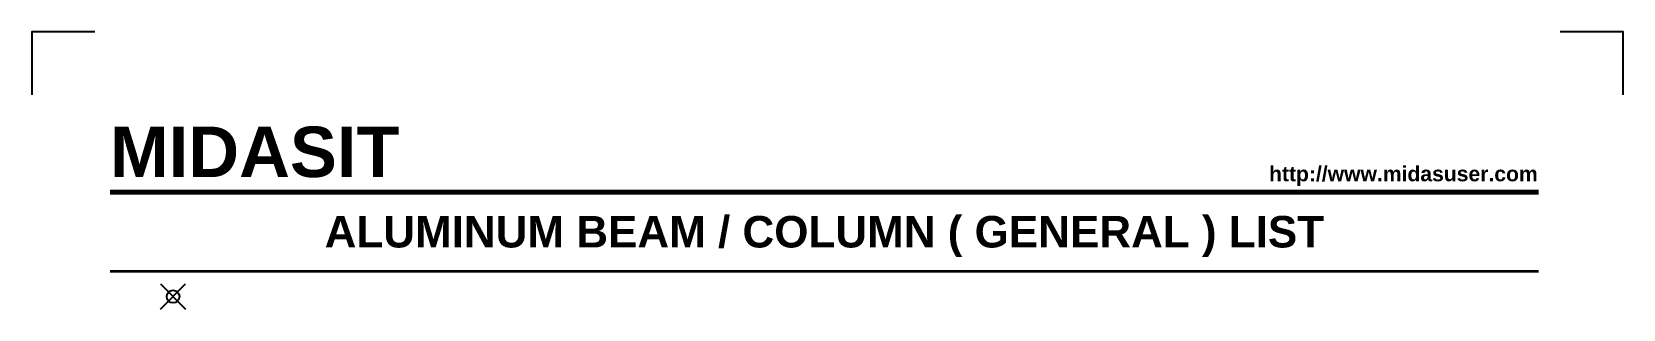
# Model space of a CAD drawing. Extents: x -21 to 6296, y -369 to 8564.
# Drawn here: x -21 to 6296, y 7463 to 8564 of the extents above; entities outside this region: 4.
import ezdxf
from ezdxf.enums import TextEntityAlignment as Align

# ---------------------------------------------------------------- set-up
doc = ezdxf.new("R2010")
doc.units = 0
doc.header["$LTSCALE"] = 30
doc.header["$MEASUREMENT"] = 0
doc.header["$PDMODE"] = 35
doc.header["$PDSIZE"] = 50
doc.layers.get('0').update_dxf_attribs({"linetype": 'CONTINUOUS'})
doc.layers.get('Defpoints').update_dxf_attribs({"color": 252, "linetype": 'CONTINUOUS'})
doc.layers.add('Frame', color=2, linetype='CONTINUOUS')
doc.layers.add('Logo-Text', color=7, linetype='CONTINUOUS')
doc.styles.add('ARIAL-BOLD', font='arialbd.ttf')

msp = doc.modelspace()

# ---------------------------------------------------------------- linework, layer by layer
at = {"ltscale": 5}
for p in [(540, 7513.3), (5760, 130.7)]:
    msp.add_point(p, dxfattribs=at)
at = {"layer": 'Defpoints', "ltscale": 5}
for points in [[(229.4, 8563.6), (-20.6, 8563.6), (-20.6, 8313.6)], [(6295.6, 8313.6), (6295.6, 8563.6), (6045.6, 8563.6)], [(-20.6, -119.3), (-20.6, -369.3), (229.4, -369.3)], [(6045.6, -369.3), (6295.6, -369.3), (6295.6, -119.3)]]:
    msp.add_lwpolyline(points, dxfattribs=at)
at = {"layer": 'Frame', "ltscale": 5}
msp.add_line((5960, 30.7), (290, 30.7), dxfattribs=at)
for points, const_width in [([(5960, 7927.6), (290, 7927.6)], 20), ([(5960, 7613.3), (290, 7613.3)], 10)]:
    msp.add_lwpolyline(points, dxfattribs=dict(at, const_width=const_width))

# ---------------------------------------------------------------- texts
at = {"layer": 'Logo-Text', "ltscale": 5, "style": 'ARIAL-BOLD'}
msp.add_text('MIDASIT', height=200, dxfattribs=at).set_placement((290, 7927.6), align=Align.BOTTOM_LEFT)
msp.add_text('http://www.midasuser.com', height=60, dxfattribs=at).set_placement((5956.4, 7952.6), align=Align.BOTTOM_RIGHT)
msp.add_text('ALUMINUM BEAM / COLUMN ( GENERAL ) LIST', height=125, dxfattribs=at).set_placement((3125, 7770.5), align=Align.MIDDLE_CENTER)

doc.saveas('drawing.dxf')
